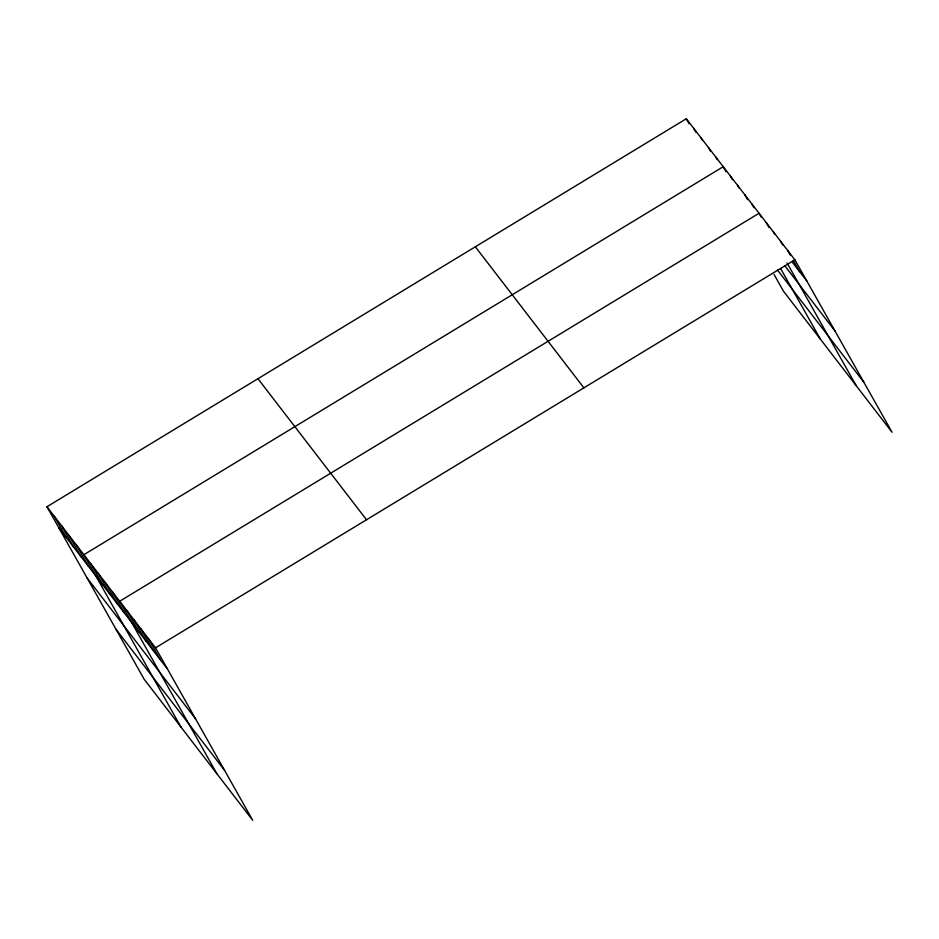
<?xml version="1.0" encoding="UTF-8"?>
<svg xmlns="http://www.w3.org/2000/svg" width="939" height="939" viewBox="0 0 939 939"><rect width="100%" height="100%" fill="white"/><g stroke="black" fill="none" stroke-linecap="round" stroke-linejoin="round"><path stroke-width="1.41" d="M46.95 506.743L155.522 647.804L252.685 820.252L144.125 679.19L46.95 506.743L686.315 118.748L794.875 259.81L892.05 432.257L783.478 291.196L774.1 274.552M155.522 647.804L794.875 259.81M792.493 262.38L806.824 281.007M784.793 265.749L834.947 330.915M777.504 270.056L863.927 382.349M475.322 246.781L583.894 387.854M257.943 378.699L366.515 519.772M58.887 527.929L167.459 669.002M87.022 577.849L195.582 718.91M115.99 629.271L224.562 770.344M787.715 250.502L790.521 255.49M793.338 260.479L799.652 271.7M780.555 241.194L782.656 244.938M773.384 231.886L774.792 234.374M766.224 222.578L769.029 227.555M761.165 217.003L759.052 213.259L119.687 601.253L216.862 773.701M787.07 262.979L856.227 385.706M751.893 203.951L753.994 207.695M744.721 194.643L747.526 199.631M737.561 185.335L738.958 187.823M730.389 176.016L732.502 179.76M726.035 171.696L723.23 166.708L83.864 554.703L181.027 727.15M780.544 268.425L820.393 339.155M715.847 157.118L717.243 159.607M708.464 147.529L710.565 151.261M701.081 137.927L702.478 140.427M693.698 128.338L695.799 132.082M686.315 118.748L689.12 123.737M148.35 638.497L160.299 659.683M141.19 629.189L153.127 650.375M134.019 619.869L145.968 641.067M126.859 610.561L138.796 631.759M112.527 591.946L124.464 613.132M105.356 582.638L117.305 603.824M98.196 573.318L110.133 594.516M91.024 564.01L102.973 585.208M76.482 545.113L88.419 566.299M69.099 535.512L81.036 556.71M61.716 525.922L73.653 547.12M54.333 516.333L66.27 537.519"/></g></svg>
